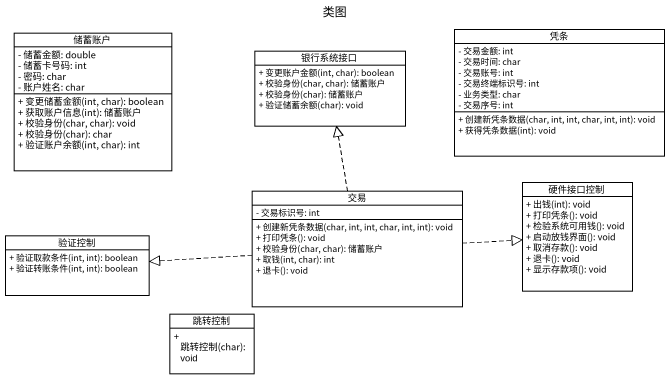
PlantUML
@startuml
title 类图
hide circle
hide empty members
skinparam classAttributeIconSize 0
class 储蓄账户 {
  - 储蓄金额: double
  - 储蓄卡号码: int
  - 密码: char
  - 账户姓名: char
  + 变更储蓄金额(int, char): boolean
  + 获取账户信息(int): 储蓄账户
  + 校验身份(char, char): void
  + 校验身份(char): char
  + 验证账户余额(int, char): int
}
class 凭条 {
  - 交易金额: int
  - 交易时间: char
  - 交易账号: int
  - 交易终端标识号: int
  - 业务类型: char
  - 交易序号: int
  + 创建新凭条数据(char, int, int, char, int, int): void
  + 获得凭条数据(int): void
}
class 银行系统接口 {
  + 变更账户金额(int, char): boolean
  + 校验身份(char, char): 储蓄账户
  + 校验身份(char): 储蓄账户
  + 验证储蓄余额(char): void
}
class 交易 {
  - 交易标识号: int
  + 创建新凭条数据(char, int, int, char, int, int): void
  + 打印凭条(): void
  + 校验身份(char, char): 储蓄账户
  + 取钱(int, char): int
  + 退卡(): void
}
class 硬件接口控制 {
  + 出钱(int): void
  + 打印凭条(): void
  + 检验系统可用钱(): void
  + 启动放钱界面(): void
  + 取消存款(): void
  + 退卡(): void
  + 显示存款项(): void
}
class 验证控制 {
  + 验证取款条件(int, int): boolean
  + 验证转账条件(int, int): boolean
}
class 跳转控制 {
  + 跳转控制(char): void
}
交易 .up.|> 银行系统接口
交易 .right.|> 硬件接口控制
交易 .left.|> 验证控制
@enduml
